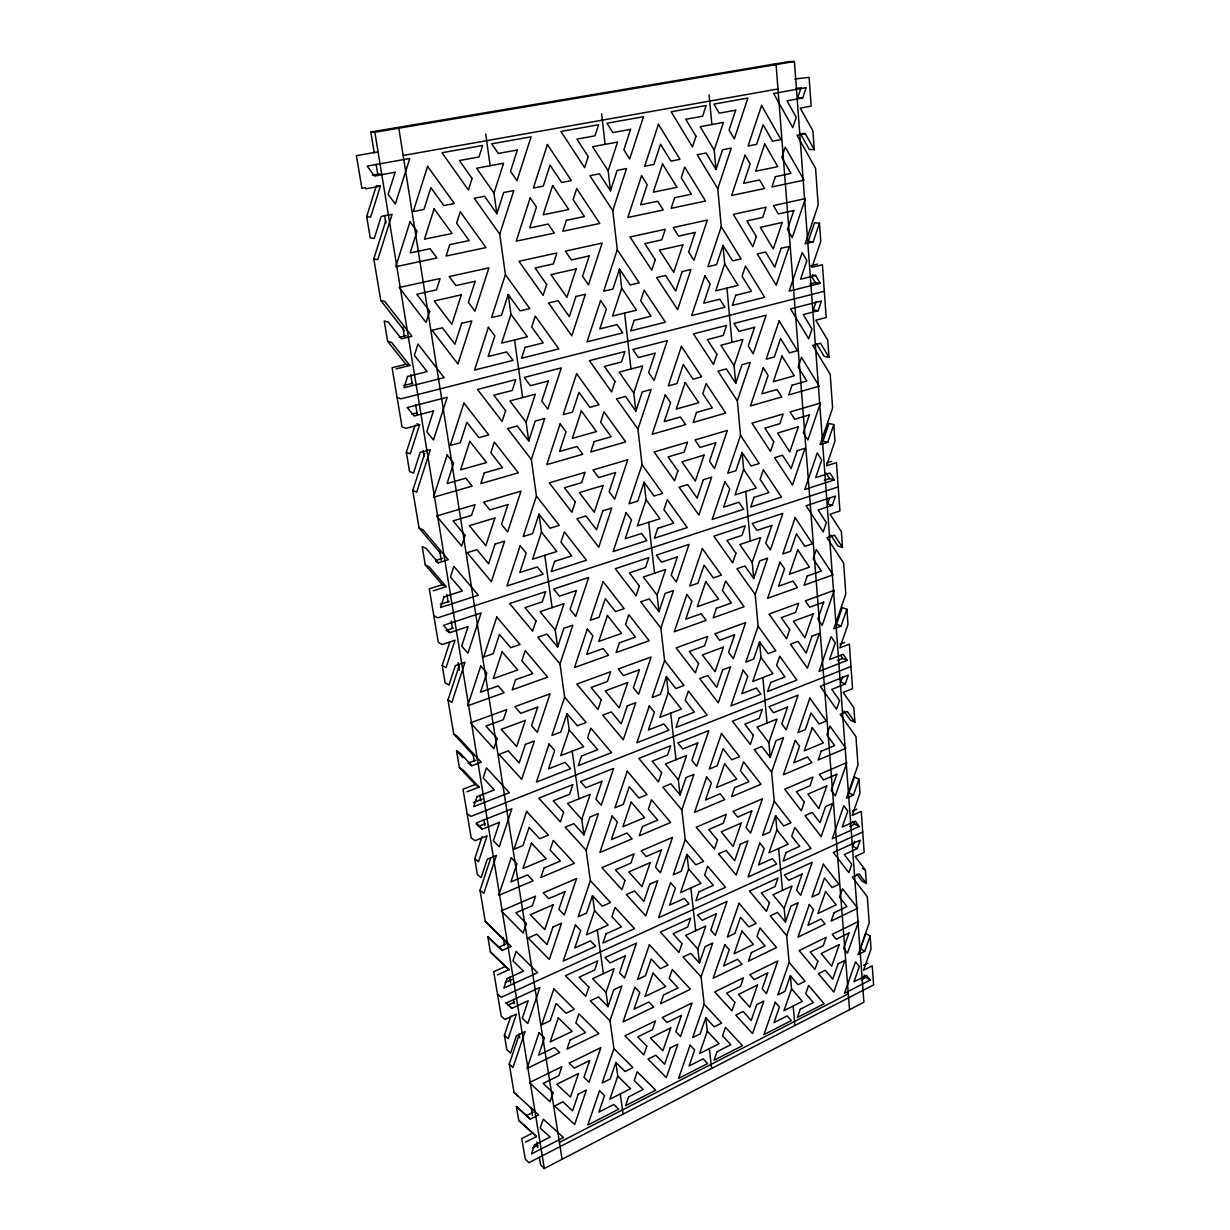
<?xml version="1.0" encoding="UTF-8"?>
<svg xmlns="http://www.w3.org/2000/svg" width="1230" height="1230" viewBox="0 0 1230 1230"><rect width="100%" height="100%" fill="white"/><g stroke="black" fill="none" stroke-linecap="round" stroke-linejoin="round"><path stroke-width="1.5" d="M385.774 220.97L373.782 258.884L377.748 259.653L392.093 214.328L381.162 216.465L374.212 238.497L370.23 237.805L366.663 216.542L376.395 185.638M377.733 185.792L380.408 186.099L370.63 217.141L366.663 216.542M424.688 453.455L412.757 490.524L416.678 492.169L430.377 449.627L420.122 452.425L413.48 473.089L409.559 471.521L406.33 452.348L415.048 425.165M416.955 423.812L419.599 424.75L410.267 453.855L406.33 452.348M493.983 193.095L503.577 163.221L476.594 168.233L493.983 193.095L496.874 213.743L484.574 196.262L474.273 198.276L499.749 234.192L505.407 274.582L491.523 317.586L501.502 315.234L508.205 294.524L520.044 310.867L529.838 308.576L505.407 274.582M496.874 213.743L503.7 192.526L513.802 190.558L499.749 234.192M510.973 314.28L501.625 343.108L527.393 336.82L510.973 314.28L508.205 294.524M459.267 665.538L447.997 700.008L451.871 702.361L464.971 662.293L455.331 665.615L448.981 685.079L445.106 682.773L442.185 665.415L449.888 641.753M526.117 422.321L535.281 394.23L509.912 400.934L526.117 422.321L528.731 440.986L517.261 425.949L507.575 428.594L531.329 459.513L536.449 496.074L523.18 536.557L532.575 533.651L538.986 514.14L550.056 528.239L559.296 525.379L536.449 496.074M608.189 170.832L617.583 142.05L592.583 146.693L608.189 170.832L610.48 190.804L599.441 173.83L589.893 175.69L612.771 210.622L617.276 249.736L603.669 291.203L612.924 289.035L619.49 269.047L630.144 284.976L639.246 282.839L617.276 249.736M528.731 440.986L535.25 421.044L544.767 418.446L531.329 459.513M610.48 190.804L617.168 170.37L626.531 168.525L612.771 210.622M541.492 532.052L532.559 559.22L556.867 551.486L541.492 532.052L538.986 514.14M621.704 288.189L612.555 316.018L636.494 310.175L621.704 288.189L619.49 269.047M490.755 858.033L480.023 890.366L483.836 893.303L496.397 855.434L487.295 859.17L481.191 877.559L477.394 874.684L474.734 858.863L482.129 836.523M555.253 630.114L564.016 603.623L540.078 611.679L555.253 630.114L557.62 647.088L546.873 634.111L537.741 637.263L559.988 663.923L564.647 697.195L551.932 735.432L560.818 732.065L566.953 713.646L577.331 725.823L586.08 722.517L564.647 697.195M633.773 393.016L642.767 365.879L619.167 372.106L633.773 393.016L635.864 411.143L625.516 396.429L616.507 398.889L637.94 429.132L642.045 464.679L629.007 503.808L637.77 501.102L644.059 482.237L654.068 496.059L662.678 493.384L642.045 464.679M714.215 150.168L723.409 122.385L700.178 126.705L714.215 150.168L715.998 169.525L706.051 152.997L697.179 154.734L717.766 188.713L721.257 226.628L707.927 266.695L716.552 264.665L722.994 245.354L732.588 260.883L741.075 258.9L721.257 226.628M557.62 647.088L563.863 628.269L572.857 625.178L559.988 663.923M635.864 411.143L642.26 391.863L651.116 389.449L637.94 429.132M715.998 169.525L722.548 149.783L731.25 148.077L717.766 188.713M569.244 729.959L560.68 755.62L583.666 746.748L569.244 729.959L566.953 713.646M646.073 499.657L637.309 525.917L659.957 518.722L646.073 499.657L644.059 482.237M724.701 263.927L715.737 290.818L738.046 285.375L724.701 263.927L722.994 245.354M801.114 87.576L797.67 97.877L802.698 97.97L806.157 87.622L773.609 93.449L792.766 127.643L796.225 117.327L787.031 100.829L802.698 97.97M519.475 1033.707L509.266 1064.104L513.002 1067.502L525.072 1031.616L516.446 1035.691L510.588 1053.111L506.852 1049.759L504.408 1035.306L510.85 1016.103M581.775 819.365L590.185 794.303L567.522 803.436L581.775 819.365L583.942 834.863L573.841 823.654L565.2 827.206L586.11 850.238L590.369 880.649L578.146 916.857L586.572 913.137L592.476 895.671L602.254 906.202L610.541 902.543L590.369 880.649M657.066 595.12L665.676 569.475L643.321 576.993L657.066 595.12L658.973 611.664L649.24 598.902L640.707 601.824L660.864 628.069L664.6 660.51L652.115 697.533L660.418 694.397L666.445 676.546L675.87 688.554L684.049 685.464L664.6 660.51M734.095 365.694L742.905 339.465L720.888 345.276L734.095 365.694L735.725 383.329L726.361 368.939L717.966 371.229L737.339 400.811L740.522 435.374L727.745 473.258L735.94 470.721L742.09 452.471L751.161 466.016L759.202 463.526L740.522 435.374M583.942 834.863L589.939 817.043L598.441 813.553L586.11 850.238M658.973 611.664L665.092 593.429L673.487 590.554L660.864 628.069M735.725 383.329L741.982 364.68L750.254 362.435L737.339 400.811M813.168 241.941L819.472 223.26L814.521 222.738L808.248 241.341L813.168 241.941L805.112 243.832L818.181 205.087L815.567 168.295L797.025 135.223L805.296 133.609L814.245 149.691L809.248 149.414L800.284 133.394M594.567 910.584L586.341 934.908L608.143 925.114L594.567 910.584L592.476 895.671M668.29 692.459L659.88 717.336L681.374 709.034L668.29 692.459L666.445 676.546M743.658 469.414L735.063 494.86L756.25 488.126L743.658 469.414L742.09 452.471M816.059 301.781L813.307 309.899L818.165 310.713L821.486 300.95L790.567 308.899L808.664 338.773L811.969 329.025L803.282 314.603L818.165 310.713M606.036 992.456L614.124 968.671L592.614 978.68L606.036 992.456L608.035 1006.647L598.503 996.961L590.292 1000.836L610.003 1020.746L613.908 1048.637L602.177 1083.03L610.188 1079.017L615.846 1062.428L625.086 1071.53L632.958 1067.579L613.908 1048.637M678.345 779.774L686.601 755.466L665.384 764.015L678.345 779.774L680.082 794.918L670.904 783.818L662.801 787.154L681.82 809.94L685.248 839.675L673.256 874.807L681.143 871.317L686.94 854.373L695.842 864.828L703.621 861.384L685.248 839.675M752.237 562.402L760.678 537.572L739.784 544.582L752.237 562.402L753.729 578.53L744.888 565.985L736.908 568.721L755.205 594.536L758.126 626.178L745.872 662.078L753.652 659.142L759.571 641.829L768.135 653.668L775.792 650.762L758.126 626.178M608.035 1006.647L613.785 989.75L621.873 985.922L610.003 1020.746M680.082 794.918L685.971 777.637L693.935 774.362L681.82 809.94M753.729 578.53L759.74 560.865L767.597 558.174L755.205 594.536M827.744 442.323L833.786 424.627L829.005 423.443L822.978 441.078L827.744 442.323L820.072 444.691L832.602 407.991L830.204 374.351L812.676 345.415L820.533 343.262L829.005 357.346L824.162 356.362L816.643 343.893M617.768 1076.112L609.865 1099.236L630.606 1088.688L617.768 1076.112L615.846 1062.428M688.615 868.964L680.544 892.58L700.992 883.386L688.615 868.964L686.94 854.373M761.001 657.358L752.745 681.482L772.901 673.702L761.001 657.358L759.571 641.829M829.727 497.72L827.606 503.87L832.31 505.315L835.493 496.044L806.065 505.745L823.193 531.913L826.36 522.658L818.15 510.035L832.31 505.315M697.856 949.13L705.805 926.036L685.602 935.43L697.856 949.13L699.455 963.044L690.768 953.404L683.05 957.048L701.054 976.866L704.206 1004.203L692.659 1037.628L700.193 1033.861L705.759 1017.733L714.2 1026.835L721.61 1023.114L704.206 1004.203M768.873 742.659L776.976 719.058L757.065 727.084L768.873 742.659L770.226 757.449L761.862 746.487L754.267 749.608L771.594 772.148L774.27 801.237L762.492 835.355L769.918 832.08L775.592 815.613L783.725 825.976L791.028 822.732L774.27 801.237M699.455 963.044L705.113 946.623L712.708 943.041L701.054 976.866M770.226 757.449L776.007 740.691L783.495 737.616L771.594 772.148M841.089 626.07L846.901 609.265L842.273 607.528L836.492 624.271L841.089 626.07L833.786 628.822L845.81 593.982L843.626 563.094L827.006 537.725L834.478 535.158L842.504 547.488L837.83 545.936L830.804 535.158M707.312 1031.17L699.532 1053.633L719.043 1043.716L707.312 1031.17L705.759 1017.733M776.914 829.912L768.981 852.836L788.215 844.195L776.914 829.912L775.592 815.613M842.581 676.746L840.751 682.02L845.302 683.972L848.362 675.162L820.272 686.325L836.538 709.249L839.583 700.47L831.772 689.384L845.302 683.972M784.156 908.417L791.966 885.969L772.963 894.81L784.156 908.417L785.417 922.054L777.468 912.46L770.226 915.889L786.662 935.6L789.137 962.414L777.806 994.916L784.894 991.365L790.367 975.682L798.086 984.753L805.066 981.248L789.137 962.414M785.417 922.054L790.967 906.095L798.116 902.728L786.662 935.6M853.389 795.164L858.971 779.174L854.496 776.976L848.931 792.92L853.389 795.164L846.409 798.255L857.971 765.091L855.942 736.632L840.152 714.353L847.301 711.432L854.927 722.256L853.897 707.788L843.15 692.413L852.544 688.631L849.377 644.182L839.875 647.841L847.977 624.425L846.901 609.265M791.582 988.874L783.941 1010.722L802.329 1001.374L791.582 988.874L790.367 975.682M854.619 841.182L852.851 846.209L857.264 848.577L860.216 840.182L833.356 852.528L848.838 872.67L851.76 864.29L844.333 854.558L857.264 848.577M864.736 951.313L870.117 936.045L865.782 933.478L860.416 948.684L864.736 951.313L858.048 954.664L869.195 923.038L867.319 896.732L852.282 877.159L859.109 873.93L866.381 883.448L865.428 870.071L855.188 856.572L864.167 852.39L861.261 811.37L852.175 815.459L859.97 793.166L858.971 779.174M539.355 1157.292L540.6 1164.887L544.321 1168.5L863.906 1002.219L794.426 61.5L789.368 61.546L370.814 131.994L374.243 152.843M559.404 1142.378L848.3 993.809M532.79 1147.79L537.833 1145.207M861.123 979.833L865.951 977.373L870.256 980.049L844.441 993.302L855.542 961.798L859.37 966.549L854.004 981.755L866.489 975.375L870.256 980.049M525.487 1142.132L536.495 1136.535L518.737 1120.422L516.4 1106.508L530.222 1119.116L538.617 1114.903L514.032 1092.471L509.266 1064.104M532.774 1132.984L521.781 1138.55L525.241 1159.044L528.931 1162.673L873.592 984.907L872.239 965.842L863.537 970.255L871.04 948.991L870.117 936.045M863.568 965.381L867.919 963.182M526.486 1115.61L533.19 1112.258M511.926 1008.277L528.193 1000.759L522.32 1018.24L527.808 1023.498L539.924 987.459L506.329 1002.927L511.926 1008.277L505.899 1002.911M508.144 1005.048L514.632 1002.05M862.722 831.987L501.24 997.269L497.474 994.055M859.232 826.498L832.28 838.752L843.795 805.727L847.808 811.139L842.242 827.083L855.28 821.194L859.232 826.498L854.789 824.177L852.82 821.532M505.13 982.601L511.865 979.541M849.745 826.468L854.789 824.177M497.489 974.852L509.082 969.624L490.386 951.912L487.818 936.707L502.363 950.375L511.219 946.454L485.25 921.378L480.023 890.366M509.082 969.624L505.284 966.503L493.707 971.685L501.194 1016.164L504.946 1019.439L516.4 1014.12L508.159 1038.627L504.408 1035.306M852.267 811.123L856.803 809.094M487.818 936.707L498.55 947.285L505.914 944.04M482.345 829.174L499.518 822.301L493.399 840.751L499.242 846.87L511.88 808.833L476.379 822.932L482.345 829.174L476.118 823.946M478.501 826.437L485.358 823.7M850.96 666.522L470.967 816.413L467.139 813.707M847.286 660.326L819.103 671.38L831.08 636.679L835.293 642.844L829.512 659.588L843.15 654.283L847.286 660.326L842.719 658.45L840.644 655.436M473.396 802.606L482.283 799.131M837.43 660.51L842.719 658.45M466.846 791.843L479.116 787.108L463.203 770.103L459.359 767.535L456.561 750.854L460.404 753.375L471.859 765.721L481.222 762.17L457.591 736.509L453.732 734.049L447.997 700.008M479.116 787.108L475.241 784.509L463.003 789.214L471.198 837.922L475.026 840.69L487.111 835.831L478.547 861.707L474.734 858.863M840.044 644.166L844.779 642.337M468 763.169L475.779 760.232M449.888 632.635L468.092 626.577L461.711 646.119L467.938 653.222L481.115 612.955L443.523 625.363L449.888 632.635L447.274 631.221M445.983 630.513L453.24 628.1M838.214 486.911L437.711 617.844L433.821 615.769M834.34 479.915L804.774 489.494L817.258 452.963L821.702 459.974L815.674 477.609L829.973 473.027L834.34 479.915L829.604 478.562L824.392 480.238M440.232 604.268L449.196 601.362M433.191 590.8L446.198 586.664L429.178 566.846L425.273 564.939L422.182 546.581L426.087 548.411L438.357 562.802L448.289 559.727L422.982 529.838L419.076 528.054L412.757 490.524M446.198 586.664L442.262 584.696L429.285 588.816L438.31 642.383L442.185 644.551L454.992 640.246L446.06 667.644L442.185 665.415M826.76 462.895L831.726 461.312M436.081 560.403L442.677 558.374M419.599 424.75L405.992 428.348L402.056 426.918L392.093 367.709L405.9 364.341L409.882 365.525L391.601 342.401L387.65 341.31L384.221 320.969L388.188 321.983L401.364 338.788L411.927 336.297L384.744 301.396L380.777 300.458L373.782 258.884M411.896 414.172L417.17 412.819M824.315 291.279L401.041 398.812L397.106 397.521M403.671 385.559L412.788 383.283M809.863 283.976L815.321 282.608L820.226 283.346L815.613 275.474L812.338 275.013M820.226 283.346L789.168 291.126L802.175 252.565L806.88 260.591L800.592 279.195L815.613 275.474M396.045 368.908L409.882 365.525M810.555 265.788L817.504 264.096M399.135 337.297L406.161 335.652M365.525 187.652L361.912 188.328L356.408 155.656L376.934 152.059M365.894 188.805L380.408 186.099M372.352 175.26L379.824 173.891M795.702 88.545L799.316 87.899M403.148 155.487L777.975 88.975M794.626 78.997L809.109 77.367L811.154 106.088L800.284 108.102L812.922 130.934L814.245 149.691M370.814 131.994L374.858 132.24L794.426 61.5M771.056 64.621L776.084 64.59L849.546 1009.692M801.96 133.47L805.296 133.609M394.722 127.966L398.827 128.197L562.079 1159.26M854.927 722.256L850.391 720.211L843.857 710.94M435.743 561.541L438.357 562.802M862.491 868.457L865.428 870.071M866.381 883.448L861.984 880.988L856.803 874.207M469.291 764.015L471.859 765.721M498.55 947.285L502.363 950.375M536.495 1136.535L518.737 1120.422M530.222 1119.116L516.4 1106.508M514.032 1092.471L517.753 1095.945M490.386 951.912L505.284 966.503M485.25 921.378L507.39 943.395M459.359 767.535L475.241 784.509M456.561 750.854L462.911 757.695M453.732 734.049L473.612 755.604M425.273 564.939L442.262 584.696M419.076 528.054L440.724 553.608M864.075 975.036L865.951 977.373M387.65 341.31L405.9 364.341M380.777 300.458L404.378 330.701M826.114 473.058L829.604 478.562M811.631 276.335L815.321 282.608M374.858 132.24L544.321 1168.5M376.119 164.22L377.979 175.583M384.529 215.388L385.774 222.968M402.902 327.195L404.47 336.682M410.697 374.581L412.25 384.052M415.679 404.901L417.231 414.387M423.151 450.395L424.089 456.069M439.663 550.84L441.232 560.311M446.828 594.428L448.074 602.008M451.195 620.95L452.44 628.53M458.052 662.647L459.297 670.227M473.304 755.512L474.242 761.201M479.854 795.318L480.792 801.007M483.897 819.949L484.835 825.638M503.224 937.46L504.469 945.04M509.758 977.25L510.696 982.939M513.494 999.99L514.125 1003.788M519.106 1034.107L519.721 1037.905M531.252 1108.03L532.498 1115.61M536.864 1142.132L537.787 1147.821M485.712 134.039L490.14 165.727M514.571 339.957L522.642 397.567M544.767 555.33L552.101 607.635M572.211 751.176L578.899 798.854M597.288 930.003L603.407 973.653M620.274 1093.947L623.087 1114.103M601.608 113.729L605.129 144.356M624.579 313.081L631.005 368.985M648.671 522.304L654.545 573.226M670.673 713.169L676.039 759.725M690.814 887.968L695.734 930.71M709.326 1048.667L711.601 1068.455M709.11 94.895L711.847 124.538M726.93 288.081L731.942 342.355M745.703 491.477L750.269 541.062M762.861 677.576L767.059 723.056M778.636 848.5L782.495 890.366M793.166 1006.032L794.949 1025.466M819.472 223.26L820.764 241.295L811.969 267.31L822.424 264.757L826.176 317.509L815.844 320.231L827.79 340.203L829.005 357.346M833.786 424.627L834.955 441.14L826.529 465.786L836.477 462.618L839.921 510.957L830.081 514.248L841.397 531.76L842.504 547.488M395.122 172.262L388.142 194.386L395.337 204.072L409.759 158.486L367.124 166.112L374.489 176.028L395.122 172.262M410.021 221.738L395.752 266.71L436.942 257.977L430.07 248.737L410.144 252.888L417.047 231.209L410.021 221.738M427.61 166.342L413.249 211.56L423.95 209.469L430.884 187.683L443.83 205.579L454.331 203.519L427.61 166.342M434.129 208.823L424.473 239.143L452.087 233.485L434.129 208.823M407.591 376.472L403.993 387.742L444.168 377.656L417.954 344.031L414.356 355.332L427.148 371.629L407.591 376.472M449.734 244.632L446.09 256.04L485.988 247.584L460.251 211.76L456.591 223.199L469.168 240.573L449.734 244.632M429.67 311.175L426.057 322.506L399.15 287.497L440.109 278.534L436.481 289.896L416.786 294.278L429.67 311.175M472.089 178.535L468.415 190.004L441.985 152.735L482.667 145.463L478.977 156.979L459.42 160.546L472.089 178.535M461.312 294.831L451.856 324.32L434.159 300.966L461.312 294.831M433.467 410.958L426.795 431.715L433.483 440.002L447.243 397.244L407.284 407.53L414.11 416.001L433.467 410.958M461.65 323.321L454.916 344.246L442.385 327.841L432.022 330.27L457.944 364.019L471.813 320.922L461.65 323.321M475.149 281.316L468.384 302.334L474.965 311.175L488.91 267.863L449.211 276.55L455.93 285.575L475.149 281.316M517.384 149.983L510.527 171.278L516.984 180.672L531.114 136.791L491.708 143.849L498.304 153.458L517.384 149.983M447.136 455.023L433.498 497.258L472.182 486.111L465.786 478.178L447.09 483.513L453.67 463.141L447.136 455.023M463.925 403.025L450.226 445.475L460.266 442.723L466.893 422.274L478.947 437.634L488.802 434.928L463.925 403.025M488.402 327.257L474.58 370.03L513.002 360.39L506.729 351.934L488.141 356.531L494.814 335.898L488.402 327.257M530.192 197.861L516.2 241.172L554.346 233.085L548.18 224.091L529.73 227.934L536.48 207.04L530.192 197.861M547.412 144.494L533.359 188.052L543.26 186.114L550.041 165.128L561.664 182.501L571.381 180.61L547.412 144.494M469.814 441.355L460.589 469.829L486.542 462.526L469.814 441.355M552.654 185.576L543.183 214.773L568.767 209.531L552.654 185.576M443.984 596.873L440.54 607.466L478.332 595.228L453.901 566.354L450.441 576.978L462.372 590.969L443.984 596.873M484.282 472.904L480.792 483.636L518.337 472.827L494.322 442.016L490.832 452.778L502.547 467.707L484.282 472.904M525.087 347.398L521.551 358.253L558.82 348.905L535.25 316.11L531.714 326.996L543.214 342.909L525.087 347.398M566.4 220.293L562.817 231.286L599.825 223.445L576.701 188.605L573.103 199.644L584.404 216.542L566.4 220.293M465.078 535.373L461.619 546.028L436.573 516.016L475.057 504.684L471.582 515.37L453.071 520.874L465.078 535.373M505.622 410.697L502.117 421.49L477.501 389.464L515.724 379.624L512.203 390.448L493.814 395.23L505.622 410.697M546.658 284.453L543.107 295.369L518.952 261.283L556.898 252.98L553.331 263.943L535.081 267.986L546.658 284.453M588.232 156.61L584.634 167.664L560.926 131.472L598.595 124.737L594.982 135.823L576.87 139.128L588.232 156.61M494.891 517.999L485.835 545.736L469.337 525.687L494.891 517.999M576.178 268.924L566.892 297.353L550.979 274.613L576.178 268.924M495.044 544.075L488.602 563.786L476.933 549.672L467.169 552.685L491.354 581.667L504.623 541.123L495.044 544.075M507.959 504.561L501.502 524.334L507.636 531.944L520.966 491.17L483.621 502.163L489.878 509.927L507.959 504.561M548.334 381.023L541.784 401.057L547.811 409.16L561.311 367.893L524.226 377.441L530.376 385.713L548.334 381.023M575.948 296.476L569.352 316.679L558.082 300.674L548.472 302.934L571.796 335.836L585.403 294.262L575.948 296.476M589.185 255.963L582.574 276.243L588.478 284.853L602.147 243.079L565.339 251.135L571.366 259.93L589.185 255.963M630.575 129.35L623.856 149.876L629.652 159.008L643.49 116.712L606.959 123.231L612.878 132.563L630.575 129.35M480.715 666.014L467.661 705.805L504.115 692.736L498.135 685.91L480.5 692.183L486.819 672.979L480.715 666.014M496.782 617.014L483.667 657.005L493.122 653.745L499.457 634.48L510.727 647.687L520.029 644.489L496.782 617.014M520.182 545.674L506.975 585.957L543.199 574.226L537.31 566.922L519.798 572.55L526.179 553.116L520.182 545.674M560.142 423.858L546.781 464.632L582.743 454.27L576.962 446.505L559.573 451.456L566.031 431.791L560.142 423.858M576.624 373.659L563.171 414.633L572.504 412.081L578.992 392.339L589.862 407.345L599.025 404.839L576.624 373.659M600.594 300.55L587.064 341.817L622.764 332.869L617.106 324.612L599.84 328.887L606.375 308.976L600.594 300.55M641.553 175.721L627.838 217.495L663.278 209.992L657.727 201.243L640.599 204.81L647.211 184.654L641.553 175.721M658.434 124.261L644.658 166.265L653.853 164.451L660.495 144.218L670.934 161.115L679.959 159.347L658.434 124.261M502.117 651.792L493.291 678.622L517.753 669.996L502.117 651.792M581.36 410.866L572.319 438.357L596.442 431.561L581.36 410.866M662.54 164.021L653.284 192.188L677.038 187.314L662.54 164.021M476.979 796.671L473.673 806.665L509.343 792.689L486.48 767.874L483.175 777.898L494.322 789.921L476.979 796.671M515.57 679.713L512.234 689.83L547.658 677.13L525.195 650.578L521.843 660.725L532.805 673.594L515.57 679.713M554.622 561.372L551.255 571.612L586.433 560.219L564.355 531.883L560.972 542.153L571.75 555.883L554.622 561.372M594.152 441.601L590.738 451.964L625.67 441.908L604.007 411.758L600.578 422.151L611.156 436.758L594.152 441.601M634.157 320.384L630.698 330.87L665.369 322.183L644.136 290.188L640.661 300.704L651.024 316.218L634.157 320.384M674.655 197.707L671.149 208.316L705.543 201.028L684.741 167.126L681.236 177.781L691.383 194.217L674.655 197.707M497.166 738.554L493.845 748.609L470.444 722.825L506.729 709.602L503.393 719.688L485.942 726.1L497.166 738.554M535.988 620.966L532.621 631.144L509.62 603.561L545.659 591.661L542.292 601.87L524.949 607.635L535.988 620.966M575.271 501.963L571.873 512.264L549.272 482.852L585.049 472.32L581.652 482.637L564.432 487.757L575.271 501.963M615.015 381.531L611.587 391.94L589.401 360.667L624.932 351.519L621.473 361.974L604.376 366.417L615.015 381.531M655.252 259.638L651.777 270.185L630.037 236.975L665.276 229.257L661.786 239.835L644.827 243.602L655.252 259.638M695.98 136.253L692.459 146.924L671.165 111.761L706.128 105.503L702.591 116.22L685.771 119.279L695.98 136.253M525.348 720.411L516.677 746.595L501.225 729.329L525.348 720.411M603.161 485.466L594.274 512.264L579.376 492.6L603.161 485.466M682.85 244.862L673.748 272.322L659.434 250.151L682.85 244.862M525.364 744.396L519.183 763L508.251 750.854L499.042 754.344L521.689 779.282L534.404 740.983L525.364 744.396M537.725 707.081L531.545 725.762L537.279 732.311L550.056 693.828L514.801 706.666L520.659 713.354L537.725 707.081M576.393 590.523L570.12 609.404L575.763 616.399L588.693 577.47L553.669 589.016L559.435 596.166L576.393 590.523M602.838 510.773L596.519 529.807L585.957 515.985L576.885 518.783L598.733 547.227L611.756 508.005L602.838 510.773M615.507 472.566L609.158 491.693L614.693 499.134L627.777 459.743L593.014 469.968L598.672 477.578L615.507 472.566M655.083 353.21L648.671 372.567L654.099 380.47L667.337 340.602L632.835 349.489L638.37 357.561L655.083 353.21M682.158 271.553L675.701 291.049L665.538 275.443L656.605 277.55L677.622 309.637L690.952 269.493L682.158 271.553M695.135 232.424L688.646 252.012L693.966 260.391L707.358 220.047L673.133 227.55L678.56 236.114L695.135 232.424M735.678 110.193L729.098 129.996L734.31 138.882L747.871 98.046L713.907 104.12L719.227 113.175L735.678 110.193M511.219 857.756L498.704 895.379L533.174 880.772L527.562 874.884L510.896 881.91L516.938 863.752L511.219 857.756M526.625 811.446L514.048 849.238L522.996 845.564L529.069 827.344L539.632 838.737L548.426 835.124L526.625 811.446M549.057 744.042L536.403 782.096L570.643 768.688L565.124 762.385L548.565 768.827L554.684 750.469L549.057 744.042M587.34 629.007L574.533 667.506L608.543 655.313L603.13 648.594L586.679 654.437L592.875 635.864L587.34 629.007M603.115 581.621L590.246 620.289L599.072 617.26L605.283 598.61L615.477 611.602L624.163 608.619L603.115 581.621M626.085 512.618L613.124 551.563L646.888 540.631L641.568 533.482L625.24 538.709L631.497 519.921L626.085 512.618M665.276 394.861L652.161 434.267L685.663 424.611L680.451 417.016L664.246 421.629L670.581 402.625L665.276 394.861M681.42 346.353L668.244 385.943L676.931 383.576L683.296 364.495L693.105 379.163L701.654 376.826L681.42 346.353M704.928 275.72L691.66 315.587L724.916 307.254L719.796 299.197L703.729 303.18L710.141 283.93L704.928 275.72M745.057 155.149L731.619 195.493L764.614 188.498L759.617 179.98L743.658 183.301L750.146 163.836L745.057 155.149M761.585 105.457L748.086 146.016L756.65 144.34L763.154 124.799L772.563 141.219L780.973 139.574L761.585 105.457M531.483 843.119L523.027 868.503L546.166 858.817L531.483 843.119M607.436 615.477L598.764 641.43L621.596 633.389L607.436 615.477M685.156 382.484L676.285 409.052L698.778 402.717L685.156 382.484M764.722 143.972L755.651 171.185L777.775 166.634L764.722 143.972M507.021 978.603L503.854 988.074L537.618 972.715L516.139 951.359L512.956 960.845L523.442 971.177L507.021 978.603M544.06 867.95L540.846 877.513L574.395 863.306L553.269 840.382L550.071 849.976L560.373 861.077L544.06 867.95M581.513 756.02L578.269 765.69L611.587 752.652L590.831 728.145L587.586 737.846L597.719 749.716L581.513 756.02M619.397 642.813L616.122 652.592L649.194 640.738L628.838 614.616L625.547 624.425L635.48 637.094L619.397 642.813M657.712 528.3L654.406 538.202L687.232 527.562L667.26 499.764L663.939 509.697L673.686 523.165L657.712 528.3M696.488 412.45L693.136 422.474L725.715 413.08L706.143 383.591L702.776 393.646L712.339 407.93L696.488 412.45M735.709 295.262L732.311 305.394L764.645 297.291L745.472 266.064L742.074 276.227L751.422 291.372L735.709 295.262M775.377 176.69L771.948 186.945L804.02 180.149L785.263 147.154L781.834 157.425L790.982 173.43L775.377 176.69M526.379 923.545L523.196 933.063L501.24 910.877L535.557 896.147L532.359 905.695L515.847 912.814L526.379 923.545M563.617 812.307L560.403 821.917L538.802 798.132L572.888 784.586L569.659 794.242L553.254 800.807L563.617 812.307M601.27 699.778L598.026 709.51L576.809 684.08L610.649 671.749L607.389 681.512L591.092 687.493L601.27 699.778M639.369 585.972L636.079 595.812L615.246 568.706L648.856 557.62L645.55 567.491L629.376 572.873L639.369 585.972M677.899 470.844L674.563 480.792L654.145 451.979L687.509 442.154L684.157 452.148L668.105 456.914L677.899 470.844M716.89 354.378L713.508 364.449L693.489 333.884L726.592 325.366L723.209 335.467L707.281 339.618L716.89 354.378M756.327 236.544L752.914 246.738L733.311 214.374L766.152 207.194L762.723 217.403L746.918 220.923L756.327 236.544M553.085 904.819L544.767 929.619L530.268 914.736L553.085 904.819M627.715 682.527L619.213 707.88L605.206 690.86L627.715 682.527M704.067 455.131L695.365 481.068L681.881 461.804L704.067 455.131M782.188 222.461L773.27 248.998L760.355 227.381L782.188 222.461M552.993 926.99L547.058 944.594L536.787 934.139L528.07 937.983L549.349 959.477L561.557 923.192L552.993 926.99M564.862 891.658L558.912 909.339L564.324 914.982L576.578 878.543L543.199 892.872L548.703 898.638L564.862 891.658M601.947 781.327L595.935 799.208L601.239 805.25L613.647 768.396L580.483 781.573L585.895 787.738L601.947 781.327M627.3 705.882L621.242 723.886L611.325 711.909L602.731 715.153L623.272 739.784L635.756 702.684L627.3 705.882M639.446 669.75L633.373 687.831L638.585 694.289L651.116 657.02L618.198 669.012L623.502 675.593L639.446 669.75M677.376 556.898L671.226 575.179L676.346 582.051L689.031 544.367L656.343 555.145L661.556 562.156L677.376 556.898M703.329 479.715L697.133 498.15L687.57 484.574L679.114 487.203L698.886 515.093L711.647 477.132L703.329 479.715M715.752 442.754L709.526 461.25L714.538 468.553L727.361 430.423L694.935 439.971L700.039 447.428L715.752 442.754M754.559 327.288L748.271 345.999L753.175 353.748L766.152 315.188L733.972 323.459L738.969 331.362L754.559 327.288M781.096 248.322L774.762 267.187L765.598 251.966L757.265 253.918L776.222 285.222L789.291 246.4L781.096 248.322M793.811 210.499L787.446 229.426L792.243 237.621L805.373 198.599L773.455 205.595L778.359 213.943L793.811 210.499M539.063 1032.77L527.04 1068.424L559.727 1052.588L554.438 1047.53L538.632 1055.14L544.444 1037.936L539.063 1032.77M553.869 988.889L541.784 1024.698L550.271 1020.7L556.098 1003.434L566.046 1013.243L574.379 1009.307L553.869 988.889M575.409 925.022L563.248 961.061L595.72 946.301L590.523 940.858L574.825 947.961L580.698 930.557L575.409 925.022M612.14 816.059L599.856 852.513L632.112 838.845L627.008 833.017L611.402 839.583L617.352 821.994L612.14 816.059M627.269 771.195L614.923 807.803L623.303 804.374L629.253 786.723L638.862 797.978L647.088 794.595L627.269 771.195M649.302 705.882L636.863 742.751L668.905 730.205L663.893 723.978L648.395 730.005L654.406 712.216L649.302 705.882M686.878 594.474L674.301 631.743L706.097 620.351L701.177 613.739L685.802 619.197L691.875 601.209L686.878 594.474M702.345 548.58L689.723 586.034L697.963 583.189L704.067 565.139L713.308 577.9L721.41 575.117L702.345 548.58M724.87 481.791L712.155 519.49L743.72 509.266L738.892 502.24L723.64 507.144L729.774 488.956L724.87 481.791M763.307 367.832L750.438 405.962L781.757 396.936L777.037 389.495L761.893 393.815L768.104 375.411L763.307 367.832M779.128 320.892L766.213 359.206L774.331 356.977L780.573 338.511L789.429 352.856L797.424 350.673L779.128 320.892M558.312 1017.856L550.179 1041.918L572.135 1031.401L558.312 1017.856M631.221 802.129L622.903 826.729L644.566 817.658L631.221 802.129M705.759 581.559L697.256 606.713L718.612 599.195L705.759 581.559M781.988 356.008L773.301 381.731L794.303 375.811L781.988 356.008M534.496 1144.992L531.452 1153.971L563.494 1137.519L543.26 1119.131L540.201 1128.125L550.071 1137.027L534.496 1144.992M570.09 1039.98L567.015 1049.067L598.841 1033.646L578.946 1013.843L575.855 1022.945L585.572 1032.524L570.09 1039.98M606.067 933.831L602.946 943.01L634.572 928.635L615.015 907.402L611.91 916.611L621.442 926.882L606.067 933.831M642.444 826.529L639.293 835.8L670.704 822.486L651.5 799.808L648.348 809.109L657.712 820.087L642.444 826.529M679.206 718.028L676.039 727.407L707.219 715.199L688.37 691.014L685.187 700.408L694.381 712.124L679.206 718.028M716.398 608.327L713.185 617.814L744.135 606.713L725.654 581.006L722.425 590.523L731.45 602.977L716.398 608.327M753.99 497.397L750.746 506.991L781.45 497.043L763.353 469.783L760.094 479.393L768.935 492.615L753.99 497.397M792.012 385.236L788.722 394.938L819.195 386.159L801.483 357.3L798.178 367.032L806.834 381.008L792.012 385.236M553.085 1092.67L550.025 1101.696L529.361 1082.615L561.895 1066.687L558.835 1075.727L543.168 1083.446L553.085 1092.67M588.863 987.136L585.772 996.269L565.446 975.728L597.78 960.861L594.674 970.009L579.115 977.22L588.863 987.136M625.04 880.449L621.903 889.674L601.931 867.673L634.034 853.897L630.898 863.137L615.446 869.81L625.04 880.449M661.602 772.594L658.434 781.926L638.816 758.403L670.704 745.734L667.536 755.082L652.177 761.232L661.602 772.594M698.563 663.539L695.365 672.964L676.116 647.918L707.773 636.387L704.559 645.842L689.323 651.439L698.563 663.539M735.94 553.269L732.711 562.802L713.831 536.188L745.257 525.81L742.013 535.373L726.884 540.416L735.94 553.269M773.747 441.77L770.472 451.41L751.976 423.182L783.156 414.003L779.882 423.674L764.876 428.132L773.747 441.77M578.469 1073.544L570.474 1097.083L556.806 1084.26L578.469 1073.544M650.163 862.645L641.999 886.692L628.791 871.932L650.163 862.645M723.44 647.118L715.091 671.688L702.376 654.913L723.44 647.118M798.347 426.795L789.798 451.917L777.606 433.037L798.347 426.795M578.269 1094.1L572.58 1110.813L562.894 1101.803L554.622 1105.955L574.671 1124.466L586.403 1090.011L578.269 1094.1M589.693 1060.552L583.973 1077.342L589.062 1082.216L600.855 1047.622L569.152 1063.135L574.333 1068.101L589.693 1060.552M625.317 955.848L619.551 972.807L624.548 978.05L636.463 943.072L604.976 957.555L610.08 962.89L625.317 955.848M649.686 884.262L643.859 901.359L634.511 890.966L626.347 894.579L645.719 915.92L657.712 880.711L649.686 884.262M661.34 849.992L655.513 867.15L660.418 872.747L672.472 837.399L641.199 850.822L646.196 856.526L661.34 849.992M697.764 742.997L691.86 760.325L696.687 766.321L708.849 730.574L677.807 742.92L682.727 749.009L697.764 742.997M722.656 669.843L716.706 687.309L707.696 675.501L699.655 678.545L718.305 702.822L730.559 666.86L722.656 669.843M734.571 634.818L728.606 652.346L733.341 658.711L745.641 622.595L714.83 633.819L719.642 640.307L734.571 634.818M771.779 525.456L765.752 543.183L770.395 549.933L782.834 513.417L752.253 523.503L756.973 530.391L771.779 525.456M797.225 450.687L791.151 468.538L782.511 455.238L774.577 457.698L792.504 485.051L805.02 448.289L797.225 450.687M809.417 414.894L803.313 432.806L807.864 439.971L820.441 403.04L790.106 411.958L794.718 419.261L809.417 414.894M599.533 1090.779L587.832 1125.02L618.705 1109.183L613.801 1104.479L598.872 1112.105L604.53 1095.576L599.533 1090.779M634.849 987.306L623.041 1021.915L653.699 1007.063L648.887 1002.004L634.05 1009.154L639.754 992.456L634.849 987.306M649.394 944.717L637.524 979.48L645.473 975.713L651.208 958.954L660.279 968.733L668.105 965.027L649.394 944.717M670.55 882.725L658.604 917.718L689.061 903.865L684.326 898.454L669.597 905.111L675.362 888.229L670.55 882.725M706.635 777.022L694.566 812.384L724.808 799.577L720.15 793.811L705.528 799.961L711.371 782.895L706.635 777.022M721.487 733.495L709.356 769.027L717.198 765.798L723.056 748.67L731.788 759.802L739.507 756.635L721.487 733.495M743.105 670.166L730.897 705.912L760.924 694.166L756.373 688.031L741.844 693.674L747.748 676.423L743.105 670.166M779.974 562.156L767.643 598.287L797.44 587.617L792.966 581.098L778.559 586.233L784.525 568.783L779.974 562.156M795.164 517.676L782.772 553.977L790.49 551.317L796.471 533.82L804.866 546.366L812.461 543.752L795.164 517.676M653.007 973.099L645.012 996.454L665.615 986.583L653.007 973.099M724.608 763.738L716.46 787.6L736.755 779.097L724.608 763.738M797.778 549.841L789.429 574.21L809.432 567.168L797.778 549.841M628.591 1096.914L625.593 1105.647L655.698 1090.195L637.202 1071.791L634.203 1080.54L643.213 1089.442L628.591 1096.914M663.554 994.932L660.541 1003.757L690.43 989.258L672.272 969.548L669.243 978.388L678.099 987.936L663.554 994.932M698.901 891.873L695.857 900.775L725.546 887.276L707.711 866.212L704.652 875.145L713.338 885.339L698.901 891.873M734.633 787.707L731.543 796.717L761.016 784.233L743.52 761.785L740.429 770.81L748.962 781.68L734.633 787.707M770.733 682.435L767.612 691.537L796.871 680.082L779.728 656.236L776.591 665.353L784.955 676.915L770.733 682.435M807.234 576.04L804.066 585.234L833.094 574.825L816.305 549.549L813.153 558.774L821.333 571.028L807.234 576.04M646.811 1046.13L643.813 1054.894L624.932 1035.829L655.482 1020.885L652.454 1029.664L637.755 1036.905L646.811 1046.13M681.974 943.641L678.929 952.497L660.387 932.079L690.722 918.134L687.678 927.005L673.071 933.755L681.974 943.641M717.49 840.075L714.43 849.023L696.226 827.206L726.33 814.291L723.255 823.254L708.757 829.527L717.49 840.075M753.39 735.386L750.3 744.442L732.434 721.211L762.339 709.341L759.218 718.412L744.827 724.163L753.39 735.386M789.691 629.606L786.554 638.739L769.058 614.062L798.716 603.254L795.579 612.432L781.281 617.675L789.691 629.606M670.765 1027.911L662.909 1050.758L650.424 1037.966L670.765 1027.911M741.198 823.101L733.172 846.44L721.149 831.803L741.198 823.101M813.138 613.924L804.943 637.77L793.381 621.242L813.138 613.924M670.212 1047.991L664.615 1064.242L655.774 1055.232L648.01 1059.138L666.322 1077.634L677.868 1044.162L670.212 1047.991M681.435 1015.411L675.824 1031.724L680.467 1036.583L692.06 1002.973L662.278 1017.548L667.014 1022.499L681.435 1015.411M716.444 913.706L710.771 930.172L715.337 935.384L727.053 901.421L697.487 915.012L702.13 920.317L716.444 913.706M740.368 844.195L734.664 860.785L726.13 850.484L718.474 853.866L736.14 875.037L747.917 840.859L740.368 844.195M751.822 810.924L746.087 827.575L750.577 833.125L762.4 798.808L733.049 811.4L737.616 817.058L751.822 810.924M787.584 707.066L781.788 723.886L786.185 729.805L798.132 695.119L768.996 706.681L773.47 712.708L787.584 707.066M812.015 636.079L806.173 653.022L797.978 641.384L790.444 644.228L807.418 668.182L819.441 633.281L812.015 636.079M823.716 602.1L817.858 619.105L822.163 625.378L834.232 590.323L805.327 600.855L809.709 607.236L823.716 602.1M690.061 1045.162L678.576 1078.449L707.604 1063.55L703.114 1058.845L689.077 1066.01L694.627 1049.943L690.061 1045.162M724.778 944.625L713.169 978.25L741.998 964.289L737.585 959.262L723.64 965.981L729.252 949.745L724.778 944.625M739.061 903.251L727.391 937.014L734.879 933.493L740.506 917.196L748.778 926.913L756.143 923.438L739.061 903.251M759.832 843.042L748.101 877.021L776.73 864.014L772.409 858.648L758.572 864.905L764.23 848.5L759.832 843.042M795.272 740.399L783.418 774.731L811.831 762.692L807.587 756.988L793.857 762.785L799.577 746.21L795.272 740.399M809.863 698.148L797.947 732.634L805.312 729.605L811.062 712.985L819.026 723.978L826.283 720.995L809.863 698.148M741.936 931.048L734.079 953.757L753.452 944.471L741.936 931.048M812.261 727.699L804.251 750.869L823.331 742.889L812.261 727.699M717.029 1051.742L714.077 1060.229L742.413 1045.685L725.485 1027.311L722.548 1035.814L730.789 1044.701L717.029 1051.742M751.392 952.604L748.424 961.168L776.545 947.546L759.94 927.927L756.973 936.522L765.06 946.008L751.392 952.604M786.124 852.452L783.11 861.108L811.031 848.408L794.764 827.529L791.751 836.2L799.685 846.317L786.124 852.452M821.194 751.269L818.165 760.017L845.871 748.271L829.927 726.084L826.898 734.848L834.663 745.595L821.194 751.269M734.894 1002.373L731.942 1010.891L714.692 991.887L743.412 977.835L740.445 986.383L726.607 993.179L734.894 1002.373M769.442 902.774L766.444 911.369L749.516 891.089L778.037 877.974L775.038 886.599L761.309 892.949L769.442 902.774M804.328 802.145L801.314 810.831L784.709 789.23L813.015 777.083L809.986 785.816L796.364 791.689L804.328 802.145M757.542 984.999L749.823 1007.216L738.4 994.455L757.542 984.999M826.729 785.939L818.857 808.617L807.879 794.134L826.729 785.939M756.681 1004.649L751.192 1020.454L743.089 1011.46L735.786 1015.119L752.545 1033.6L763.876 1001.036L756.681 1004.649M767.705 972.961L762.185 988.812L766.444 993.671L777.821 960.984L749.808 974.698L754.144 979.634L767.705 972.961M802.098 874.084L796.533 890.105L800.715 895.286L812.2 862.261L784.386 875.053L788.645 880.311L802.098 874.084M825.607 806.542L819.995 822.67L812.2 812.461L805.004 815.644L821.133 836.631L832.695 803.405L825.607 806.542M836.861 774.208L831.219 790.383L835.308 795.887L846.932 762.538L819.318 774.377L823.485 779.974L836.861 774.208M775.254 1002.25L763.953 1034.614L791.305 1020.577L787.2 1015.888L773.977 1022.653L779.42 1007.016L775.254 1002.25M809.355 904.481L797.947 937.183L825.099 924.022L821.071 919.025L807.941 925.344L813.445 909.57L809.355 904.481M823.377 864.244L811.923 897.085L818.965 893.764L824.5 877.928L832.064 887.568L838.998 884.293L823.377 864.244M825.607 891.504L817.889 913.567L836.139 904.834L825.607 891.504M800.299 1009.2L797.409 1017.441L824.115 1003.742L808.617 985.43L805.727 993.702L813.276 1002.573L800.299 1009.2M834.078 912.752L831.157 921.086L857.664 908.247L842.473 888.752L839.552 897.116L846.963 906.541L834.078 912.752M817.827 961.183L814.921 969.471L799.146 950.559L826.191 937.306L823.285 945.624L810.247 952.035L817.827 961.183M839.275 944.579L831.68 966.196L821.24 953.496L839.275 944.579M838.153 963.813L832.741 979.188L825.33 970.239L818.442 973.683L833.786 992.087L844.933 960.399L838.153 963.813M848.977 932.97L843.565 948.407L847.455 953.235L858.632 921.424L832.233 934.354L836.185 939.274L848.977 932.97"/></g></svg>
